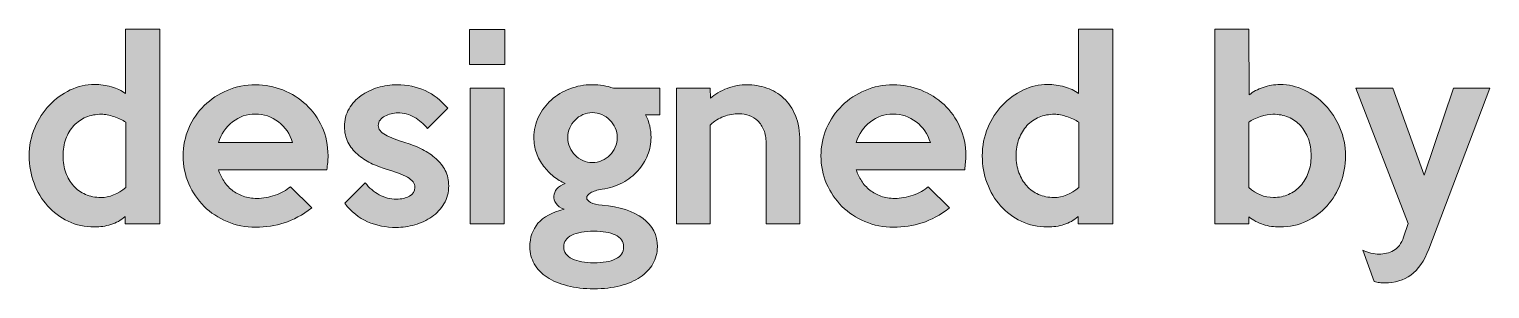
# Model space of a CAD drawing. Header units: inches. Extents: x -842 to 1422, y 2 to 295.
# Drawn here: x 818.09 to 849.19, y 123.37 to 128.91 of the extents above; entities that cross this region are included whole.
import ezdxf

# ---------------------------------------------------------------- set-up
doc = ezdxf.new("R2010")
doc.units = ezdxf.units.IN
doc.header["$MEASUREMENT"] = 0
doc.layers.add('Layer 1', color=7, linetype='Continuous')

# ---------------------------------------------------------------- blocks, each defined once
blk = doc.blocks.new('block 9')
at = {"layer": 'Layer 1', "true_color": 0xffffff}
h = blk.add_hatch(color=7, dxfattribs=at)
h.dxf.hatch_style = 2
edge = h.paths.add_edge_path()
edge.add_spline(control_points=[(820.865, 124.756), (820.865, 124.756), (820.13, 124.756), (820.13, 124.756), (820.13, 124.756), (820.13, 124.906), (820.13, 124.906), (820.037, 124.829), (819.935, 124.773), (819.825, 124.738), (819.715, 124.703), (819.598, 124.686), (819.475, 124.686), (819.272, 124.686), (819.085, 124.727), (818.915, 124.809), (818.746, 124.89), (818.599, 125), (818.475, 125.139), (818.351, 125.277), (818.256, 125.438), (818.188, 125.621), (818.12, 125.805), (818.085, 125.998), (818.085, 126.201), (818.085, 126.418), (818.124, 126.619), (818.203, 126.804), (818.281, 126.989), (818.386, 127.15), (818.515, 127.286), (818.646, 127.423), (818.794, 127.53), (818.961, 127.609), (819.128, 127.687), (819.299, 127.726), (819.475, 127.726), (819.599, 127.726), (819.719, 127.709), (819.836, 127.676), (819.952, 127.643), (820.052, 127.596), (820.135, 127.536), (820.135, 127.536), (820.135, 128.907), (820.135, 128.907), (820.135, 128.907), (820.866, 128.907), (820.866, 128.907), (820.866, 128.907), (820.866, 124.756), (820.866, 124.756), (820.866, 124.756), (820.865, 124.756), (820.865, 124.756)], knot_values=[0, 0, 0, 0, 1, 1, 1, 2, 2, 2, 3, 3, 3, 4, 4, 4, 5, 5, 5, 6, 6, 6, 7, 7, 7, 8, 8, 8, 9, 9, 9, 10, 10, 10, 11, 11, 11, 12, 12, 12, 13, 13, 13, 14, 14, 14, 15, 15, 15, 16, 16, 16, 17, 17, 17, 18, 18, 18, 18], degree=3, periodic=1)
edge = h.paths.add_edge_path()
edge.add_spline(control_points=[(820.14, 125.531), (820.14, 125.531), (820.14, 126.92), (820.14, 126.92), (820.107, 126.944), (820.068, 126.967), (820.025, 126.988), (819.982, 127.01), (819.936, 127.028), (819.889, 127.043), (819.842, 127.058), (819.796, 127.07), (819.749, 127.078), (819.703, 127.086), (819.661, 127.091), (819.624, 127.091), (819.503, 127.091), (819.394, 127.07), (819.295, 127.028), (819.197, 126.986), (819.11, 126.926), (819.037, 126.848), (818.963, 126.769), (818.906, 126.675), (818.866, 126.565), (818.826, 126.455), (818.806, 126.334), (818.806, 126.2), (818.806, 126.071), (818.826, 125.951), (818.866, 125.843), (818.906, 125.734), (818.962, 125.641), (819.032, 125.563), (819.102, 125.484), (819.187, 125.424), (819.285, 125.38), (819.384, 125.337), (819.492, 125.315), (819.609, 125.315), (819.799, 125.315), (819.976, 125.387), (820.14, 125.531)], knot_values=[0, 0, 0, 0, 1, 1, 1, 2, 2, 2, 3, 3, 3, 4, 4, 4, 5, 5, 5, 6, 6, 6, 7, 7, 7, 8, 8, 8, 9, 9, 9, 10, 10, 10, 11, 11, 11, 12, 12, 12, 13, 13, 13, 14, 14, 14, 14], degree=3, periodic=1)
h = blk.add_hatch(color=7, dxfattribs=at)
h.dxf.hatch_style = 2
h.paths.add_polyline_path([(828.215, 128.151), (827.465, 128.151), (827.465, 128.901), (828.215, 128.901)])
h.paths.add_polyline_path([(828.205, 124.756), (827.475, 124.756), (827.475, 127.651), (828.205, 127.651)])
h = blk.add_hatch(color=7, dxfattribs=at)
h.dxf.hatch_style = 2
edge = h.paths.add_edge_path()
edge.add_spline(control_points=[(841.165, 124.756), (841.165, 124.756), (840.43, 124.756), (840.43, 124.756), (840.43, 124.756), (840.43, 124.906), (840.43, 124.906), (840.336, 124.829), (840.235, 124.773), (840.125, 124.738), (840.015, 124.703), (839.898, 124.686), (839.775, 124.686), (839.571, 124.686), (839.385, 124.727), (839.215, 124.809), (839.045, 124.89), (838.899, 125), (838.775, 125.139), (838.651, 125.277), (838.556, 125.438), (838.487, 125.621), (838.419, 125.805), (838.385, 125.998), (838.385, 126.201), (838.385, 126.418), (838.424, 126.619), (838.502, 126.804), (838.581, 126.989), (838.685, 127.15), (838.815, 127.286), (838.945, 127.423), (839.094, 127.53), (839.26, 127.609), (839.427, 127.687), (839.599, 127.726), (839.775, 127.726), (839.899, 127.726), (840.018, 127.709), (840.135, 127.676), (840.252, 127.643), (840.352, 127.596), (840.436, 127.536), (840.436, 127.536), (840.436, 128.907), (840.436, 128.907), (840.436, 128.907), (841.166, 128.907), (841.166, 128.907), (841.166, 128.907), (841.166, 124.756), (841.166, 124.756), (841.166, 124.756), (841.165, 124.756), (841.165, 124.756)], knot_values=[0, 0, 0, 0, 1, 1, 1, 2, 2, 2, 3, 3, 3, 4, 4, 4, 5, 5, 5, 6, 6, 6, 7, 7, 7, 8, 8, 8, 9, 9, 9, 10, 10, 10, 11, 11, 11, 12, 12, 12, 13, 13, 13, 14, 14, 14, 15, 15, 15, 16, 16, 16, 17, 17, 17, 18, 18, 18, 18], degree=3, periodic=1)
edge = h.paths.add_edge_path()
edge.add_spline(control_points=[(840.44, 125.531), (840.44, 125.531), (840.44, 126.92), (840.44, 126.92), (840.407, 126.944), (840.368, 126.967), (840.325, 126.988), (840.281, 127.01), (840.236, 127.028), (840.189, 127.043), (840.142, 127.058), (840.095, 127.07), (840.049, 127.078), (840.002, 127.086), (839.96, 127.091), (839.924, 127.091), (839.803, 127.091), (839.694, 127.07), (839.595, 127.028), (839.496, 126.986), (839.41, 126.926), (839.337, 126.848), (839.263, 126.769), (839.206, 126.675), (839.166, 126.565), (839.126, 126.455), (839.106, 126.334), (839.106, 126.2), (839.106, 126.071), (839.126, 125.951), (839.166, 125.843), (839.206, 125.734), (839.261, 125.641), (839.332, 125.563), (839.402, 125.484), (839.486, 125.424), (839.585, 125.38), (839.683, 125.337), (839.792, 125.315), (839.909, 125.315), (840.099, 125.315), (840.276, 125.387), (840.44, 125.531)], knot_values=[0, 0, 0, 0, 1, 1, 1, 2, 2, 2, 3, 3, 3, 4, 4, 4, 5, 5, 5, 6, 6, 6, 7, 7, 7, 8, 8, 8, 9, 9, 9, 10, 10, 10, 11, 11, 11, 12, 12, 12, 13, 13, 13, 14, 14, 14, 14], degree=3, periodic=1)
h = blk.add_hatch(color=7, dxfattribs=at)
h.dxf.hatch_style = 2
edge = h.paths.add_edge_path()
edge.add_spline(control_points=[(846.12, 126.201), (846.12, 125.997), (846.085, 125.804), (846.017, 125.621), (845.949, 125.437), (845.852, 125.276), (845.729, 125.138), (845.606, 125), (845.458, 124.89), (845.288, 124.808), (845.118, 124.726), (844.93, 124.686), (844.727, 124.686), (844.6, 124.686), (844.481, 124.703), (844.371, 124.738), (844.261, 124.773), (844.157, 124.829), (844.06, 124.905), (844.06, 124.905), (844.06, 124.755), (844.06, 124.755), (844.06, 124.755), (843.34, 124.755), (843.34, 124.755), (843.34, 124.755), (843.34, 128.905), (843.34, 128.905), (843.34, 128.905), (844.065, 128.905), (844.065, 128.905), (844.065, 128.905), (844.07, 127.505), (844.07, 127.505), (844.153, 127.572), (844.253, 127.626), (844.368, 127.665), (844.482, 127.705), (844.603, 127.725), (844.73, 127.725), (844.907, 127.725), (845.078, 127.686), (845.245, 127.608), (845.412, 127.529), (845.56, 127.422), (845.69, 127.285), (845.82, 127.148), (845.924, 126.988), (846.003, 126.803), (846.082, 126.618), (846.12, 126.417), (846.12, 126.201)], knot_values=[0, 0, 0, 0, 1, 1, 1, 2, 2, 2, 3, 3, 3, 4, 4, 4, 5, 5, 5, 6, 6, 6, 7, 7, 7, 8, 8, 8, 9, 9, 9, 10, 10, 10, 11, 11, 11, 12, 12, 12, 13, 13, 13, 14, 14, 14, 15, 15, 15, 16, 16, 16, 17, 17, 17, 17], degree=3, periodic=1)
edge = h.paths.add_edge_path()
edge.add_spline(control_points=[(845.39, 126.201), (845.39, 126.334), (845.37, 126.456), (845.33, 126.566), (845.29, 126.676), (845.234, 126.77), (845.162, 126.848), (845.089, 126.927), (845.004, 126.987), (844.905, 127.028), (844.807, 127.07), (844.697, 127.091), (844.576, 127.091), (844.499, 127.091), (844.411, 127.075), (844.31, 127.043), (844.21, 127.012), (844.126, 126.971), (844.059, 126.921), (844.059, 126.921), (844.059, 125.531), (844.059, 125.531), (844.217, 125.387), (844.394, 125.316), (844.591, 125.316), (844.705, 125.316), (844.811, 125.338), (844.91, 125.381), (845.009, 125.425), (845.093, 125.485), (845.163, 125.564), (845.234, 125.642), (845.289, 125.735), (845.329, 125.844), (845.37, 125.952), (845.39, 126.071), (845.39, 126.201)], knot_values=[0, 0, 0, 0, 1, 1, 1, 2, 2, 2, 3, 3, 3, 4, 4, 4, 5, 5, 5, 6, 6, 6, 7, 7, 7, 8, 8, 8, 9, 9, 9, 10, 10, 10, 11, 11, 11, 12, 12, 12, 12], degree=3, periodic=1)
h = blk.add_hatch(color=7, dxfattribs=at)
h.dxf.hatch_style = 2
edge = h.paths.add_edge_path()
edge.add_spline(control_points=[(824.45, 126.206), (824.45, 126.159), (824.448, 126.11), (824.443, 126.061), (824.438, 126.011), (824.432, 125.959), (824.425, 125.906), (824.425, 125.906), (822.116, 125.906), (822.116, 125.906), (822.142, 125.823), (822.18, 125.743), (822.228, 125.668), (822.276, 125.593), (822.335, 125.529), (822.405, 125.473), (822.475, 125.418), (822.554, 125.375), (822.642, 125.343), (822.731, 125.312), (822.828, 125.296), (822.935, 125.296), (823.065, 125.296), (823.195, 125.318), (823.325, 125.363), (823.455, 125.408), (823.563, 125.469), (823.65, 125.546), (823.65, 125.546), (824.105, 125.091), (824.105, 125.091), (823.905, 124.941), (823.709, 124.835), (823.517, 124.773), (823.325, 124.712), (823.123, 124.681), (822.91, 124.681), (822.693, 124.681), (822.49, 124.721), (822.302, 124.801), (822.113, 124.881), (821.95, 124.989), (821.812, 125.126), (821.673, 125.263), (821.564, 125.424), (821.484, 125.609), (821.404, 125.794), (821.364, 125.991), (821.364, 126.201), (821.364, 126.411), (821.404, 126.608), (821.484, 126.794), (821.564, 126.978), (821.674, 127.139), (821.814, 127.276), (821.954, 127.413), (822.118, 127.521), (822.304, 127.601), (822.492, 127.681), (822.692, 127.721), (822.904, 127.721), (823.108, 127.721), (823.303, 127.684), (823.489, 127.609), (823.676, 127.534), (823.842, 127.43), (823.985, 127.296), (824.127, 127.163), (824.241, 127.004), (824.324, 126.819), (824.407, 126.633), (824.45, 126.429), (824.45, 126.206)], knot_values=[0, 0, 0, 0, 1, 1, 1, 2, 2, 2, 3, 3, 3, 4, 4, 4, 5, 5, 5, 6, 6, 6, 7, 7, 7, 8, 8, 8, 9, 9, 9, 10, 10, 10, 11, 11, 11, 12, 12, 12, 13, 13, 13, 14, 14, 14, 15, 15, 15, 16, 16, 16, 17, 17, 17, 18, 18, 18, 19, 19, 19, 20, 20, 20, 21, 21, 21, 22, 22, 22, 23, 23, 23, 24, 24, 24, 24], degree=3, periodic=1)
edge = h.paths.add_edge_path()
edge.add_spline(control_points=[(823.695, 126.486), (823.638, 126.669), (823.538, 126.817), (823.393, 126.928), (823.248, 127.04), (823.084, 127.096), (822.9, 127.096), (822.72, 127.096), (822.559, 127.04), (822.415, 126.928), (822.272, 126.816), (822.172, 126.669), (822.116, 126.486), (822.116, 126.486), (823.695, 126.486), (823.695, 126.486)], knot_values=[0, 0, 0, 0, 1, 1, 1, 2, 2, 2, 3, 3, 3, 4, 4, 4, 5, 5, 5, 5], degree=3, periodic=1)
h = blk.add_hatch(color=7, dxfattribs=at)
h.dxf.hatch_style = 2
edge = h.paths.add_edge_path()
edge.add_spline(control_points=[(827.02, 125.565), (827.02, 125.422), (826.987, 125.295), (826.92, 125.183), (826.853, 125.072), (826.766, 124.978), (826.66, 124.903), (826.554, 124.828), (826.432, 124.771), (826.299, 124.733), (826.166, 124.695), (826.034, 124.676), (825.903, 124.676), (825.683, 124.676), (825.48, 124.717), (825.294, 124.798), (825.109, 124.88), (824.946, 125.011), (824.805, 125.191), (824.805, 125.191), (825.24, 125.631), (825.24, 125.631), (825.327, 125.521), (825.427, 125.435), (825.541, 125.373), (825.654, 125.312), (825.776, 125.281), (825.905, 125.281), (826.019, 125.281), (826.113, 125.302), (826.188, 125.343), (826.263, 125.385), (826.3, 125.448), (826.3, 125.531), (826.3, 125.617), (826.247, 125.69), (826.14, 125.748), (826.034, 125.807), (825.884, 125.864), (825.69, 125.921), (825.578, 125.954), (825.467, 125.997), (825.36, 126.048), (825.254, 126.1), (825.159, 126.163), (825.076, 126.238), (824.992, 126.313), (824.925, 126.399), (824.875, 126.496), (824.825, 126.592), (824.8, 126.704), (824.8, 126.83), (824.8, 126.97), (824.833, 127.096), (824.898, 127.208), (824.963, 127.319), (825.048, 127.413), (825.153, 127.488), (825.259, 127.563), (825.378, 127.62), (825.512, 127.66), (825.645, 127.7), (825.781, 127.72), (825.918, 127.72), (826.359, 127.72), (826.72, 127.553), (827, 127.22), (827, 127.22), (826.57, 126.785), (826.57, 126.785), (826.487, 126.888), (826.392, 126.97), (826.285, 127.03), (826.178, 127.09), (826.062, 127.12), (825.935, 127.12), (825.891, 127.12), (825.845, 127.114), (825.797, 127.103), (825.749, 127.091), (825.704, 127.074), (825.662, 127.052), (825.621, 127.031), (825.586, 127.002), (825.56, 126.968), (825.533, 126.932), (825.52, 126.894), (825.52, 126.85), (825.52, 126.773), (825.571, 126.707), (825.673, 126.65), (825.774, 126.593), (825.92, 126.537), (826.11, 126.48), (826.234, 126.444), (826.35, 126.397), (826.46, 126.341), (826.57, 126.284), (826.667, 126.218), (826.75, 126.143), (826.833, 126.068), (826.899, 125.983), (826.947, 125.888), (826.996, 125.794), (827.02, 125.685), (827.02, 125.565)], knot_values=[0, 0, 0, 0, 1, 1, 1, 2, 2, 2, 3, 3, 3, 4, 4, 4, 5, 5, 5, 6, 6, 6, 7, 7, 7, 8, 8, 8, 9, 9, 9, 10, 10, 10, 11, 11, 11, 12, 12, 12, 13, 13, 13, 14, 14, 14, 15, 15, 15, 16, 16, 16, 17, 17, 17, 18, 18, 18, 19, 19, 19, 20, 20, 20, 21, 21, 21, 22, 22, 22, 23, 23, 23, 24, 24, 24, 25, 25, 25, 26, 26, 26, 27, 27, 27, 28, 28, 28, 29, 29, 29, 30, 30, 30, 31, 31, 31, 32, 32, 32, 33, 33, 33, 34, 34, 34, 35, 35, 35, 35], degree=3, periodic=1)
h = blk.add_hatch(color=7, dxfattribs=at)
h.dxf.hatch_style = 2
edge = h.paths.add_edge_path()
edge.add_spline(control_points=[(831.52, 127.076), (831.52, 127.076), (831.215, 127.076), (831.215, 127.076), (831.292, 126.926), (831.33, 126.766), (831.33, 126.596), (831.33, 126.466), (831.306, 126.34), (831.257, 126.219), (831.209, 126.097), (831.14, 125.986), (831.05, 125.886), (830.96, 125.786), (830.851, 125.702), (830.722, 125.631), (830.594, 125.561), (830.45, 125.514), (830.289, 125.491), (830.18, 125.475), (830.097, 125.449), (830.042, 125.414), (829.987, 125.379), (829.96, 125.344), (829.96, 125.309), (829.96, 125.273), (829.987, 125.241), (830.042, 125.211), (830.097, 125.181), (830.18, 125.161), (830.289, 125.151), (830.663, 125.118), (830.952, 125.025), (831.157, 124.871), (831.362, 124.718), (831.465, 124.515), (831.465, 124.261), (831.465, 124.132), (831.433, 124.012), (831.37, 123.901), (831.306, 123.791), (831.216, 123.696), (831.098, 123.616), (830.98, 123.536), (830.839, 123.475), (830.672, 123.431), (830.506, 123.388), (830.32, 123.366), (830.114, 123.366), (829.905, 123.366), (829.717, 123.388), (829.549, 123.431), (829.381, 123.475), (829.238, 123.535), (829.117, 123.614), (828.998, 123.692), (828.907, 123.786), (828.844, 123.897), (828.78, 124.007), (828.749, 124.128), (828.749, 124.261), (828.749, 124.461), (828.806, 124.629), (828.92, 124.764), (829.034, 124.899), (829.221, 125), (829.478, 125.066), (829.398, 125.096), (829.341, 125.137), (829.306, 125.189), (829.272, 125.241), (829.255, 125.293), (829.259, 125.346), (829.262, 125.399), (829.284, 125.451), (829.326, 125.499), (829.367, 125.547), (829.427, 125.585), (829.504, 125.612), (829.416, 125.651), (829.333, 125.703), (829.254, 125.766), (829.175, 125.829), (829.104, 125.903), (829.04, 125.986), (828.977, 126.069), (828.926, 126.163), (828.889, 126.266), (828.852, 126.37), (828.834, 126.479), (828.834, 126.597), (828.834, 126.753), (828.867, 126.899), (828.934, 127.036), (829, 127.173), (829.09, 127.292), (829.204, 127.394), (829.318, 127.496), (829.449, 127.576), (829.599, 127.634), (829.749, 127.692), (829.907, 127.721), (830.074, 127.721), (830.237, 127.721), (830.389, 127.697), (830.529, 127.647), (830.529, 127.647), (831.519, 127.647), (831.519, 127.647), (831.519, 127.647), (831.519, 127.076), (831.519, 127.076), (831.519, 127.076), (831.52, 127.076), (831.52, 127.076)], knot_values=[0, 0, 0, 0, 1, 1, 1, 2, 2, 2, 3, 3, 3, 4, 4, 4, 5, 5, 5, 6, 6, 6, 7, 7, 7, 8, 8, 8, 9, 9, 9, 10, 10, 10, 11, 11, 11, 12, 12, 12, 13, 13, 13, 14, 14, 14, 15, 15, 15, 16, 16, 16, 17, 17, 17, 18, 18, 18, 19, 19, 19, 20, 20, 20, 21, 21, 21, 22, 22, 22, 23, 23, 23, 24, 24, 24, 25, 25, 25, 26, 26, 26, 27, 27, 27, 28, 28, 28, 29, 29, 29, 30, 30, 30, 31, 31, 31, 32, 32, 32, 33, 33, 33, 34, 34, 34, 35, 35, 35, 36, 36, 36, 37, 37, 37, 38, 38, 38, 38], degree=3, periodic=1)
edge = h.paths.add_edge_path()
edge.add_spline(control_points=[(830.746, 124.26), (830.746, 124.377), (830.686, 124.462), (830.568, 124.516), (830.451, 124.569), (830.298, 124.596), (830.113, 124.596), (829.914, 124.596), (829.757, 124.567), (829.642, 124.511), (829.527, 124.454), (829.47, 124.371), (829.47, 124.261), (829.47, 124.148), (829.53, 124.063), (829.65, 124.006), (829.769, 123.949), (829.924, 123.921), (830.113, 123.921), (830.305, 123.921), (830.459, 123.948), (830.573, 124.003), (830.688, 124.058), (830.746, 124.144), (830.746, 124.26)], knot_values=[0, 0, 0, 0, 1, 1, 1, 2, 2, 2, 3, 3, 3, 4, 4, 4, 5, 5, 5, 6, 6, 6, 7, 7, 7, 8, 8, 8, 8], degree=3, periodic=1)
edge = h.paths.add_edge_path()
edge.add_spline(control_points=[(830.61, 126.596), (830.61, 126.669), (830.596, 126.737), (830.568, 126.801), (830.54, 126.864), (830.502, 126.92), (830.454, 126.968), (830.406, 127.017), (830.35, 127.055), (830.285, 127.083), (830.221, 127.111), (830.152, 127.125), (830.08, 127.125), (830.007, 127.125), (829.94, 127.111), (829.877, 127.083), (829.814, 127.055), (829.759, 127.017), (829.711, 126.968), (829.662, 126.92), (829.625, 126.864), (829.597, 126.801), (829.569, 126.737), (829.555, 126.669), (829.555, 126.596), (829.555, 126.522), (829.569, 126.453), (829.597, 126.388), (829.625, 126.323), (829.663, 126.266), (829.711, 126.218), (829.758, 126.17), (829.814, 126.131), (829.877, 126.103), (829.94, 126.075), (830.007, 126.061), (830.08, 126.061), (830.152, 126.061), (830.221, 126.075), (830.285, 126.103), (830.35, 126.131), (830.406, 126.17), (830.454, 126.218), (830.502, 126.267), (830.54, 126.323), (830.568, 126.388), (830.596, 126.453), (830.61, 126.522), (830.61, 126.596)], knot_values=[0, 0, 0, 0, 1, 1, 1, 2, 2, 2, 3, 3, 3, 4, 4, 4, 5, 5, 5, 6, 6, 6, 7, 7, 7, 8, 8, 8, 9, 9, 9, 10, 10, 10, 11, 11, 11, 12, 12, 12, 13, 13, 13, 14, 14, 14, 15, 15, 15, 16, 16, 16, 16], degree=3, periodic=1)
h = blk.add_hatch(color=7, dxfattribs=at)
h.dxf.hatch_style = 2
edge = h.paths.add_edge_path()
edge.add_spline(control_points=[(834.5, 124.756), (834.5, 124.756), (833.78, 124.756), (833.78, 124.756), (833.78, 124.756), (833.78, 126.481), (833.78, 126.481), (833.78, 126.585), (833.764, 126.675), (833.732, 126.753), (833.7, 126.831), (833.658, 126.897), (833.604, 126.948), (833.551, 127), (833.49, 127.039), (833.421, 127.063), (833.353, 127.088), (833.281, 127.101), (833.208, 127.101), (833.097, 127.101), (832.988, 127.081), (832.881, 127.043), (832.774, 127.005), (832.677, 126.944), (832.59, 126.86), (832.59, 126.86), (832.59, 124.756), (832.59, 124.756), (832.59, 124.756), (831.87, 124.756), (831.87, 124.756), (831.87, 124.756), (831.87, 127.646), (831.87, 127.646), (831.87, 127.646), (832.59, 127.646), (832.59, 127.646), (832.59, 127.646), (832.595, 127.431), (832.595, 127.431), (832.638, 127.474), (832.692, 127.514), (832.755, 127.551), (832.819, 127.587), (832.884, 127.618), (832.953, 127.643), (833.021, 127.668), (833.091, 127.688), (833.163, 127.701), (833.234, 127.714), (833.303, 127.721), (833.371, 127.721), (833.517, 127.721), (833.658, 127.698), (833.793, 127.651), (833.928, 127.604), (834.048, 127.533), (834.153, 127.436), (834.258, 127.339), (834.342, 127.214), (834.406, 127.061), (834.469, 126.908), (834.501, 126.726), (834.501, 126.516), (834.501, 126.516), (834.501, 124.756), (834.501, 124.756), (834.501, 124.756), (834.5, 124.756), (834.5, 124.756)], knot_values=[0, 0, 0, 0, 1, 1, 1, 2, 2, 2, 3, 3, 3, 4, 4, 4, 5, 5, 5, 6, 6, 6, 7, 7, 7, 8, 8, 8, 9, 9, 9, 10, 10, 10, 11, 11, 11, 12, 12, 12, 13, 13, 13, 14, 14, 14, 15, 15, 15, 16, 16, 16, 17, 17, 17, 18, 18, 18, 19, 19, 19, 20, 20, 20, 21, 21, 21, 22, 22, 22, 23, 23, 23, 23], degree=3, periodic=1)
h = blk.add_hatch(color=7, dxfattribs=at)
h.dxf.hatch_style = 2
edge = h.paths.add_edge_path()
edge.add_spline(control_points=[(838.035, 126.206), (838.035, 126.159), (838.033, 126.11), (838.028, 126.061), (838.023, 126.011), (838.017, 125.959), (838.01, 125.906), (838.01, 125.906), (835.7, 125.906), (835.7, 125.906), (835.727, 125.823), (835.764, 125.743), (835.813, 125.668), (835.861, 125.593), (835.92, 125.529), (835.99, 125.473), (836.06, 125.418), (836.139, 125.375), (836.227, 125.343), (836.316, 125.312), (836.413, 125.296), (836.52, 125.296), (836.65, 125.296), (836.78, 125.318), (836.91, 125.363), (837.04, 125.408), (837.148, 125.469), (837.235, 125.546), (837.235, 125.546), (837.69, 125.091), (837.69, 125.091), (837.49, 124.941), (837.294, 124.835), (837.102, 124.773), (836.911, 124.712), (836.708, 124.681), (836.495, 124.681), (836.278, 124.681), (836.076, 124.721), (835.887, 124.801), (835.699, 124.881), (835.536, 124.989), (835.397, 125.126), (835.258, 125.263), (835.15, 125.424), (835.069, 125.609), (834.989, 125.794), (834.949, 125.991), (834.949, 126.201), (834.949, 126.411), (834.989, 126.608), (835.069, 126.794), (835.15, 126.978), (835.259, 127.139), (835.399, 127.276), (835.539, 127.413), (835.703, 127.521), (835.89, 127.601), (836.077, 127.681), (836.276, 127.721), (836.49, 127.721), (836.693, 127.721), (836.888, 127.684), (837.074, 127.609), (837.261, 127.534), (837.426, 127.43), (837.57, 127.296), (837.713, 127.163), (837.826, 127.004), (837.909, 126.819), (837.993, 126.633), (838.035, 126.429), (838.035, 126.206)], knot_values=[0, 0, 0, 0, 1, 1, 1, 2, 2, 2, 3, 3, 3, 4, 4, 4, 5, 5, 5, 6, 6, 6, 7, 7, 7, 8, 8, 8, 9, 9, 9, 10, 10, 10, 11, 11, 11, 12, 12, 12, 13, 13, 13, 14, 14, 14, 15, 15, 15, 16, 16, 16, 17, 17, 17, 18, 18, 18, 19, 19, 19, 20, 20, 20, 21, 21, 21, 22, 22, 22, 23, 23, 23, 24, 24, 24, 24], degree=3, periodic=1)
edge = h.paths.add_edge_path()
edge.add_spline(control_points=[(837.28, 126.486), (837.224, 126.669), (837.123, 126.817), (836.978, 126.928), (836.833, 127.04), (836.668, 127.096), (836.485, 127.096), (836.306, 127.096), (836.143, 127.04), (836.001, 126.928), (835.857, 126.817), (835.757, 126.669), (835.7, 126.486), (835.7, 126.486), (837.28, 126.486), (837.28, 126.486)], knot_values=[0, 0, 0, 0, 1, 1, 1, 2, 2, 2, 3, 3, 3, 4, 4, 4, 5, 5, 5, 5], degree=3, periodic=1)
h = blk.add_hatch(color=7, dxfattribs=at)
h.dxf.hatch_style = 2
edge = h.paths.add_edge_path()
edge.add_spline(control_points=[(849.195, 127.651), (849.195, 127.651), (847.895, 124.216), (847.895, 124.216), (847.798, 123.959), (847.671, 123.774), (847.515, 123.661), (847.358, 123.548), (847.171, 123.491), (846.955, 123.491), (846.921, 123.491), (846.885, 123.494), (846.844, 123.499), (846.805, 123.504), (846.766, 123.511), (846.729, 123.521), (846.729, 123.521), (846.489, 124.191), (846.489, 124.191), (846.546, 124.164), (846.604, 124.143), (846.664, 124.128), (846.724, 124.113), (846.781, 124.106), (846.834, 124.106), (846.947, 124.106), (847.051, 124.132), (847.144, 124.183), (847.238, 124.235), (847.31, 124.331), (847.359, 124.471), (847.359, 124.471), (847.459, 124.761), (847.459, 124.761), (847.459, 124.761), (846.344, 127.65), (846.344, 127.65), (846.344, 127.65), (847.129, 127.65), (847.129, 127.65), (847.129, 127.65), (847.794, 125.791), (847.794, 125.791), (847.794, 125.791), (848.419, 127.65), (848.419, 127.65), (848.419, 127.65), (849.195, 127.65), (849.195, 127.65), (849.195, 127.65), (849.195, 127.651), (849.195, 127.651)], knot_values=[0, 0, 0, 0, 1, 1, 1, 2, 2, 2, 3, 3, 3, 4, 4, 4, 5, 5, 5, 6, 6, 6, 7, 7, 7, 8, 8, 8, 9, 9, 9, 10, 10, 10, 11, 11, 11, 12, 12, 12, 13, 13, 13, 14, 14, 14, 15, 15, 15, 16, 16, 16, 17, 17, 17, 17], degree=3, periodic=1)
at = {"layer": 'Layer 1', "lineweight": 0}
for points in [[(828.215, 128.151), (827.465, 128.151), (827.465, 128.901), (828.215, 128.901), (828.215, 128.151)], [(828.205, 124.756), (827.475, 124.756), (827.475, 127.651), (828.205, 127.651), (828.205, 124.756)]]:
    blk.add_lwpolyline(points, dxfattribs=at)
for points, knots in [([(820.865, 124.756), (820.865, 124.756), (820.13, 124.756), (820.13, 124.756), (820.13, 124.756), (820.13, 124.906), (820.13, 124.906), (820.037, 124.829), (819.935, 124.773), (819.825, 124.738), (819.715, 124.703), (819.598, 124.686), (819.475, 124.686), (819.272, 124.686), (819.085, 124.727), (818.915, 124.809), (818.746, 124.89), (818.599, 125), (818.475, 125.139), (818.351, 125.277), (818.256, 125.438), (818.188, 125.621), (818.12, 125.805), (818.085, 125.998), (818.085, 126.201), (818.085, 126.418), (818.124, 126.619), (818.203, 126.804), (818.281, 126.989), (818.386, 127.15), (818.515, 127.286), (818.646, 127.423), (818.794, 127.53), (818.961, 127.609), (819.128, 127.687), (819.299, 127.726), (819.475, 127.726), (819.599, 127.726), (819.719, 127.709), (819.836, 127.676), (819.952, 127.643), (820.052, 127.596), (820.135, 127.536), (820.135, 127.536), (820.135, 128.907), (820.135, 128.907), (820.135, 128.907), (820.866, 128.907), (820.866, 128.907), (820.866, 128.907), (820.866, 124.756), (820.866, 124.756), (820.866, 124.756), (820.865, 124.756), (820.865, 124.756)], [0, 0, 0, 0, 1, 1, 1, 2, 2, 2, 3, 3, 3, 4, 4, 4, 5, 5, 5, 6, 6, 6, 7, 7, 7, 8, 8, 8, 9, 9, 9, 10, 10, 10, 11, 11, 11, 12, 12, 12, 13, 13, 13, 14, 14, 14, 15, 15, 15, 16, 16, 16, 17, 17, 17, 18, 18, 18, 18]), ([(841.165, 124.756), (841.165, 124.756), (840.43, 124.756), (840.43, 124.756), (840.43, 124.756), (840.43, 124.906), (840.43, 124.906), (840.336, 124.829), (840.235, 124.773), (840.125, 124.738), (840.015, 124.703), (839.898, 124.686), (839.775, 124.686), (839.571, 124.686), (839.385, 124.727), (839.215, 124.809), (839.045, 124.89), (838.899, 125), (838.775, 125.139), (838.651, 125.277), (838.556, 125.438), (838.487, 125.621), (838.419, 125.805), (838.385, 125.998), (838.385, 126.201), (838.385, 126.418), (838.424, 126.619), (838.502, 126.804), (838.581, 126.989), (838.685, 127.15), (838.815, 127.286), (838.945, 127.423), (839.094, 127.53), (839.26, 127.609), (839.427, 127.687), (839.599, 127.726), (839.775, 127.726), (839.899, 127.726), (840.018, 127.709), (840.135, 127.676), (840.252, 127.643), (840.352, 127.596), (840.436, 127.536), (840.436, 127.536), (840.436, 128.907), (840.436, 128.907), (840.436, 128.907), (841.166, 128.907), (841.166, 128.907), (841.166, 128.907), (841.166, 124.756), (841.166, 124.756), (841.166, 124.756), (841.165, 124.756), (841.165, 124.756)], [0, 0, 0, 0, 1, 1, 1, 2, 2, 2, 3, 3, 3, 4, 4, 4, 5, 5, 5, 6, 6, 6, 7, 7, 7, 8, 8, 8, 9, 9, 9, 10, 10, 10, 11, 11, 11, 12, 12, 12, 13, 13, 13, 14, 14, 14, 15, 15, 15, 16, 16, 16, 17, 17, 17, 18, 18, 18, 18]), ([(846.12, 126.201), (846.12, 125.997), (846.085, 125.804), (846.017, 125.621), (845.949, 125.437), (845.852, 125.276), (845.729, 125.138), (845.606, 125), (845.458, 124.89), (845.288, 124.808), (845.118, 124.726), (844.93, 124.686), (844.727, 124.686), (844.6, 124.686), (844.481, 124.703), (844.371, 124.738), (844.261, 124.773), (844.157, 124.829), (844.06, 124.905), (844.06, 124.905), (844.06, 124.755), (844.06, 124.755), (844.06, 124.755), (843.34, 124.755), (843.34, 124.755), (843.34, 124.755), (843.34, 128.905), (843.34, 128.905), (843.34, 128.905), (844.065, 128.905), (844.065, 128.905), (844.065, 128.905), (844.07, 127.505), (844.07, 127.505), (844.153, 127.572), (844.253, 127.626), (844.368, 127.665), (844.482, 127.705), (844.603, 127.725), (844.73, 127.725), (844.907, 127.725), (845.078, 127.686), (845.245, 127.608), (845.412, 127.529), (845.56, 127.422), (845.69, 127.285), (845.82, 127.148), (845.924, 126.988), (846.003, 126.803), (846.082, 126.618), (846.12, 126.417), (846.12, 126.201)], [0, 0, 0, 0, 1, 1, 1, 2, 2, 2, 3, 3, 3, 4, 4, 4, 5, 5, 5, 6, 6, 6, 7, 7, 7, 8, 8, 8, 9, 9, 9, 10, 10, 10, 11, 11, 11, 12, 12, 12, 13, 13, 13, 14, 14, 14, 15, 15, 15, 16, 16, 16, 17, 17, 17, 17]), ([(824.45, 126.206), (824.45, 126.159), (824.448, 126.11), (824.443, 126.061), (824.438, 126.011), (824.432, 125.959), (824.425, 125.906), (824.425, 125.906), (822.116, 125.906), (822.116, 125.906), (822.142, 125.823), (822.18, 125.743), (822.228, 125.668), (822.276, 125.593), (822.335, 125.529), (822.405, 125.473), (822.475, 125.418), (822.554, 125.375), (822.642, 125.343), (822.731, 125.312), (822.828, 125.296), (822.935, 125.296), (823.065, 125.296), (823.195, 125.318), (823.325, 125.363), (823.455, 125.408), (823.563, 125.469), (823.65, 125.546), (823.65, 125.546), (824.105, 125.091), (824.105, 125.091), (823.905, 124.941), (823.709, 124.835), (823.517, 124.773), (823.325, 124.712), (823.123, 124.681), (822.91, 124.681), (822.693, 124.681), (822.49, 124.721), (822.302, 124.801), (822.113, 124.881), (821.95, 124.989), (821.812, 125.126), (821.673, 125.263), (821.564, 125.424), (821.484, 125.609), (821.404, 125.794), (821.364, 125.991), (821.364, 126.201), (821.364, 126.411), (821.404, 126.608), (821.484, 126.794), (821.564, 126.978), (821.674, 127.139), (821.814, 127.276), (821.954, 127.413), (822.118, 127.521), (822.304, 127.601), (822.492, 127.681), (822.692, 127.721), (822.904, 127.721), (823.108, 127.721), (823.303, 127.684), (823.489, 127.609), (823.676, 127.534), (823.842, 127.43), (823.985, 127.296), (824.127, 127.163), (824.241, 127.004), (824.324, 126.819), (824.407, 126.633), (824.45, 126.429), (824.45, 126.206)], [0, 0, 0, 0, 1, 1, 1, 2, 2, 2, 3, 3, 3, 4, 4, 4, 5, 5, 5, 6, 6, 6, 7, 7, 7, 8, 8, 8, 9, 9, 9, 10, 10, 10, 11, 11, 11, 12, 12, 12, 13, 13, 13, 14, 14, 14, 15, 15, 15, 16, 16, 16, 17, 17, 17, 18, 18, 18, 19, 19, 19, 20, 20, 20, 21, 21, 21, 22, 22, 22, 23, 23, 23, 24, 24, 24, 24]), ([(827.02, 125.565), (827.02, 125.422), (826.987, 125.295), (826.92, 125.183), (826.853, 125.072), (826.766, 124.978), (826.66, 124.903), (826.554, 124.828), (826.432, 124.771), (826.299, 124.733), (826.166, 124.695), (826.034, 124.676), (825.903, 124.676), (825.683, 124.676), (825.48, 124.717), (825.294, 124.798), (825.109, 124.88), (824.946, 125.011), (824.805, 125.191), (824.805, 125.191), (825.24, 125.631), (825.24, 125.631), (825.327, 125.521), (825.427, 125.435), (825.541, 125.373), (825.654, 125.312), (825.776, 125.281), (825.905, 125.281), (826.019, 125.281), (826.113, 125.302), (826.188, 125.343), (826.263, 125.385), (826.3, 125.448), (826.3, 125.531), (826.3, 125.617), (826.247, 125.69), (826.14, 125.748), (826.034, 125.807), (825.884, 125.864), (825.69, 125.921), (825.578, 125.954), (825.467, 125.997), (825.36, 126.048), (825.254, 126.1), (825.159, 126.163), (825.076, 126.238), (824.992, 126.313), (824.925, 126.399), (824.875, 126.496), (824.825, 126.592), (824.8, 126.704), (824.8, 126.83), (824.8, 126.97), (824.833, 127.096), (824.898, 127.208), (824.963, 127.319), (825.048, 127.413), (825.153, 127.488), (825.259, 127.563), (825.378, 127.62), (825.512, 127.66), (825.645, 127.7), (825.781, 127.72), (825.918, 127.72), (826.359, 127.72), (826.72, 127.553), (827, 127.22), (827, 127.22), (826.57, 126.785), (826.57, 126.785), (826.487, 126.888), (826.392, 126.97), (826.285, 127.03), (826.178, 127.09), (826.062, 127.12), (825.935, 127.12), (825.891, 127.12), (825.845, 127.114), (825.797, 127.103), (825.749, 127.091), (825.704, 127.074), (825.662, 127.052), (825.621, 127.031), (825.586, 127.002), (825.56, 126.968), (825.533, 126.932), (825.52, 126.894), (825.52, 126.85), (825.52, 126.773), (825.571, 126.707), (825.673, 126.65), (825.774, 126.593), (825.92, 126.537), (826.11, 126.48), (826.234, 126.444), (826.35, 126.397), (826.46, 126.341), (826.57, 126.284), (826.667, 126.218), (826.75, 126.143), (826.833, 126.068), (826.899, 125.983), (826.947, 125.888), (826.996, 125.794), (827.02, 125.685), (827.02, 125.565)], [0, 0, 0, 0, 1, 1, 1, 2, 2, 2, 3, 3, 3, 4, 4, 4, 5, 5, 5, 6, 6, 6, 7, 7, 7, 8, 8, 8, 9, 9, 9, 10, 10, 10, 11, 11, 11, 12, 12, 12, 13, 13, 13, 14, 14, 14, 15, 15, 15, 16, 16, 16, 17, 17, 17, 18, 18, 18, 19, 19, 19, 20, 20, 20, 21, 21, 21, 22, 22, 22, 23, 23, 23, 24, 24, 24, 25, 25, 25, 26, 26, 26, 27, 27, 27, 28, 28, 28, 29, 29, 29, 30, 30, 30, 31, 31, 31, 32, 32, 32, 33, 33, 33, 34, 34, 34, 35, 35, 35, 35]), ([(831.52, 127.076), (831.52, 127.076), (831.215, 127.076), (831.215, 127.076), (831.292, 126.926), (831.33, 126.766), (831.33, 126.596), (831.33, 126.466), (831.306, 126.34), (831.257, 126.219), (831.209, 126.097), (831.14, 125.986), (831.05, 125.886), (830.96, 125.786), (830.851, 125.702), (830.722, 125.631), (830.594, 125.561), (830.45, 125.514), (830.289, 125.491), (830.18, 125.475), (830.097, 125.449), (830.042, 125.414), (829.987, 125.379), (829.96, 125.344), (829.96, 125.309), (829.96, 125.273), (829.987, 125.241), (830.042, 125.211), (830.097, 125.181), (830.18, 125.161), (830.289, 125.151), (830.663, 125.118), (830.952, 125.025), (831.157, 124.871), (831.362, 124.718), (831.465, 124.515), (831.465, 124.261), (831.465, 124.132), (831.433, 124.012), (831.37, 123.901), (831.306, 123.791), (831.216, 123.696), (831.098, 123.616), (830.98, 123.536), (830.839, 123.475), (830.672, 123.431), (830.506, 123.388), (830.32, 123.366), (830.114, 123.366), (829.905, 123.366), (829.717, 123.388), (829.549, 123.431), (829.381, 123.475), (829.238, 123.535), (829.117, 123.614), (828.998, 123.692), (828.907, 123.786), (828.844, 123.897), (828.78, 124.007), (828.749, 124.128), (828.749, 124.261), (828.749, 124.461), (828.806, 124.629), (828.92, 124.764), (829.034, 124.899), (829.221, 125), (829.478, 125.066), (829.398, 125.096), (829.341, 125.137), (829.306, 125.189), (829.272, 125.241), (829.255, 125.293), (829.259, 125.346), (829.262, 125.399), (829.284, 125.451), (829.326, 125.499), (829.367, 125.547), (829.427, 125.585), (829.504, 125.612), (829.416, 125.651), (829.333, 125.703), (829.254, 125.766), (829.175, 125.829), (829.104, 125.903), (829.04, 125.986), (828.977, 126.069), (828.926, 126.163), (828.889, 126.266), (828.852, 126.37), (828.834, 126.479), (828.834, 126.597), (828.834, 126.753), (828.867, 126.899), (828.934, 127.036), (829, 127.173), (829.09, 127.292), (829.204, 127.394), (829.318, 127.496), (829.449, 127.576), (829.599, 127.634), (829.749, 127.692), (829.907, 127.721), (830.074, 127.721), (830.237, 127.721), (830.389, 127.697), (830.529, 127.647), (830.529, 127.647), (831.519, 127.647), (831.519, 127.647), (831.519, 127.647), (831.519, 127.076), (831.519, 127.076), (831.519, 127.076), (831.52, 127.076), (831.52, 127.076)], [0, 0, 0, 0, 1, 1, 1, 2, 2, 2, 3, 3, 3, 4, 4, 4, 5, 5, 5, 6, 6, 6, 7, 7, 7, 8, 8, 8, 9, 9, 9, 10, 10, 10, 11, 11, 11, 12, 12, 12, 13, 13, 13, 14, 14, 14, 15, 15, 15, 16, 16, 16, 17, 17, 17, 18, 18, 18, 19, 19, 19, 20, 20, 20, 21, 21, 21, 22, 22, 22, 23, 23, 23, 24, 24, 24, 25, 25, 25, 26, 26, 26, 27, 27, 27, 28, 28, 28, 29, 29, 29, 30, 30, 30, 31, 31, 31, 32, 32, 32, 33, 33, 33, 34, 34, 34, 35, 35, 35, 36, 36, 36, 37, 37, 37, 38, 38, 38, 38]), ([(834.5, 124.756), (834.5, 124.756), (833.78, 124.756), (833.78, 124.756), (833.78, 124.756), (833.78, 126.481), (833.78, 126.481), (833.78, 126.585), (833.764, 126.675), (833.732, 126.753), (833.7, 126.831), (833.658, 126.897), (833.604, 126.948), (833.551, 127), (833.49, 127.039), (833.421, 127.063), (833.353, 127.088), (833.281, 127.101), (833.208, 127.101), (833.097, 127.101), (832.988, 127.081), (832.881, 127.043), (832.774, 127.005), (832.677, 126.944), (832.59, 126.86), (832.59, 126.86), (832.59, 124.756), (832.59, 124.756), (832.59, 124.756), (831.87, 124.756), (831.87, 124.756), (831.87, 124.756), (831.87, 127.646), (831.87, 127.646), (831.87, 127.646), (832.59, 127.646), (832.59, 127.646), (832.59, 127.646), (832.595, 127.431), (832.595, 127.431), (832.638, 127.474), (832.692, 127.514), (832.755, 127.551), (832.819, 127.587), (832.884, 127.618), (832.953, 127.643), (833.021, 127.668), (833.091, 127.688), (833.163, 127.701), (833.234, 127.714), (833.303, 127.721), (833.371, 127.721), (833.517, 127.721), (833.658, 127.698), (833.793, 127.651), (833.928, 127.604), (834.048, 127.533), (834.153, 127.436), (834.258, 127.339), (834.342, 127.214), (834.406, 127.061), (834.469, 126.908), (834.501, 126.726), (834.501, 126.516), (834.501, 126.516), (834.501, 124.756), (834.501, 124.756), (834.501, 124.756), (834.5, 124.756), (834.5, 124.756)], [0, 0, 0, 0, 1, 1, 1, 2, 2, 2, 3, 3, 3, 4, 4, 4, 5, 5, 5, 6, 6, 6, 7, 7, 7, 8, 8, 8, 9, 9, 9, 10, 10, 10, 11, 11, 11, 12, 12, 12, 13, 13, 13, 14, 14, 14, 15, 15, 15, 16, 16, 16, 17, 17, 17, 18, 18, 18, 19, 19, 19, 20, 20, 20, 21, 21, 21, 22, 22, 22, 23, 23, 23, 23]), ([(838.035, 126.206), (838.035, 126.159), (838.033, 126.11), (838.028, 126.061), (838.023, 126.011), (838.017, 125.959), (838.01, 125.906), (838.01, 125.906), (835.7, 125.906), (835.7, 125.906), (835.727, 125.823), (835.764, 125.743), (835.813, 125.668), (835.861, 125.593), (835.92, 125.529), (835.99, 125.473), (836.06, 125.418), (836.139, 125.375), (836.227, 125.343), (836.316, 125.312), (836.413, 125.296), (836.52, 125.296), (836.65, 125.296), (836.78, 125.318), (836.91, 125.363), (837.04, 125.408), (837.148, 125.469), (837.235, 125.546), (837.235, 125.546), (837.69, 125.091), (837.69, 125.091), (837.49, 124.941), (837.294, 124.835), (837.102, 124.773), (836.911, 124.712), (836.708, 124.681), (836.495, 124.681), (836.278, 124.681), (836.076, 124.721), (835.887, 124.801), (835.699, 124.881), (835.536, 124.989), (835.397, 125.126), (835.258, 125.263), (835.15, 125.424), (835.069, 125.609), (834.989, 125.794), (834.949, 125.991), (834.949, 126.201), (834.949, 126.411), (834.989, 126.608), (835.069, 126.794), (835.15, 126.978), (835.259, 127.139), (835.399, 127.276), (835.539, 127.413), (835.703, 127.521), (835.89, 127.601), (836.077, 127.681), (836.276, 127.721), (836.49, 127.721), (836.693, 127.721), (836.888, 127.684), (837.074, 127.609), (837.261, 127.534), (837.426, 127.43), (837.57, 127.296), (837.713, 127.163), (837.826, 127.004), (837.909, 126.819), (837.993, 126.633), (838.035, 126.429), (838.035, 126.206)], [0, 0, 0, 0, 1, 1, 1, 2, 2, 2, 3, 3, 3, 4, 4, 4, 5, 5, 5, 6, 6, 6, 7, 7, 7, 8, 8, 8, 9, 9, 9, 10, 10, 10, 11, 11, 11, 12, 12, 12, 13, 13, 13, 14, 14, 14, 15, 15, 15, 16, 16, 16, 17, 17, 17, 18, 18, 18, 19, 19, 19, 20, 20, 20, 21, 21, 21, 22, 22, 22, 23, 23, 23, 24, 24, 24, 24]), ([(849.195, 127.651), (849.195, 127.651), (847.895, 124.216), (847.895, 124.216), (847.798, 123.959), (847.671, 123.774), (847.515, 123.661), (847.358, 123.548), (847.171, 123.491), (846.955, 123.491), (846.921, 123.491), (846.885, 123.494), (846.844, 123.499), (846.805, 123.504), (846.766, 123.511), (846.729, 123.521), (846.729, 123.521), (846.489, 124.191), (846.489, 124.191), (846.546, 124.164), (846.604, 124.143), (846.664, 124.128), (846.724, 124.113), (846.781, 124.106), (846.834, 124.106), (846.947, 124.106), (847.051, 124.132), (847.144, 124.183), (847.238, 124.235), (847.31, 124.331), (847.359, 124.471), (847.359, 124.471), (847.459, 124.761), (847.459, 124.761), (847.459, 124.761), (846.344, 127.65), (846.344, 127.65), (846.344, 127.65), (847.129, 127.65), (847.129, 127.65), (847.129, 127.65), (847.794, 125.791), (847.794, 125.791), (847.794, 125.791), (848.419, 127.65), (848.419, 127.65), (848.419, 127.65), (849.195, 127.65), (849.195, 127.65), (849.195, 127.65), (849.195, 127.651), (849.195, 127.651)], [0, 0, 0, 0, 1, 1, 1, 2, 2, 2, 3, 3, 3, 4, 4, 4, 5, 5, 5, 6, 6, 6, 7, 7, 7, 8, 8, 8, 9, 9, 9, 10, 10, 10, 11, 11, 11, 12, 12, 12, 13, 13, 13, 14, 14, 14, 15, 15, 15, 16, 16, 16, 17, 17, 17, 17]), ([(820.14, 125.531), (820.14, 125.531), (820.14, 126.92), (820.14, 126.92), (820.107, 126.944), (820.068, 126.967), (820.025, 126.988), (819.982, 127.01), (819.936, 127.028), (819.889, 127.043), (819.842, 127.058), (819.796, 127.07), (819.749, 127.078), (819.703, 127.086), (819.661, 127.091), (819.624, 127.091), (819.503, 127.091), (819.394, 127.07), (819.295, 127.028), (819.197, 126.986), (819.11, 126.926), (819.037, 126.848), (818.963, 126.769), (818.906, 126.675), (818.866, 126.565), (818.826, 126.455), (818.806, 126.334), (818.806, 126.2), (818.806, 126.071), (818.826, 125.951), (818.866, 125.843), (818.906, 125.734), (818.962, 125.641), (819.032, 125.563), (819.102, 125.484), (819.187, 125.424), (819.285, 125.38), (819.384, 125.337), (819.492, 125.315), (819.609, 125.315), (819.799, 125.315), (819.976, 125.387), (820.14, 125.531)], [0, 0, 0, 0, 1, 1, 1, 2, 2, 2, 3, 3, 3, 4, 4, 4, 5, 5, 5, 6, 6, 6, 7, 7, 7, 8, 8, 8, 9, 9, 9, 10, 10, 10, 11, 11, 11, 12, 12, 12, 13, 13, 13, 14, 14, 14, 14]), ([(823.695, 126.486), (823.638, 126.669), (823.538, 126.817), (823.393, 126.928), (823.248, 127.04), (823.084, 127.096), (822.9, 127.096), (822.72, 127.096), (822.559, 127.04), (822.415, 126.928), (822.272, 126.816), (822.172, 126.669), (822.116, 126.486), (822.116, 126.486), (823.695, 126.486), (823.695, 126.486)], [0, 0, 0, 0, 1, 1, 1, 2, 2, 2, 3, 3, 3, 4, 4, 4, 5, 5, 5, 5]), ([(830.61, 126.596), (830.61, 126.669), (830.596, 126.737), (830.568, 126.801), (830.54, 126.864), (830.502, 126.92), (830.454, 126.968), (830.406, 127.017), (830.35, 127.055), (830.285, 127.083), (830.221, 127.111), (830.152, 127.125), (830.08, 127.125), (830.007, 127.125), (829.94, 127.111), (829.877, 127.083), (829.814, 127.055), (829.759, 127.017), (829.711, 126.968), (829.662, 126.92), (829.625, 126.864), (829.597, 126.801), (829.569, 126.737), (829.555, 126.669), (829.555, 126.596), (829.555, 126.522), (829.569, 126.453), (829.597, 126.388), (829.625, 126.323), (829.663, 126.266), (829.711, 126.218), (829.758, 126.17), (829.814, 126.131), (829.877, 126.103), (829.94, 126.075), (830.007, 126.061), (830.08, 126.061), (830.152, 126.061), (830.221, 126.075), (830.285, 126.103), (830.35, 126.131), (830.406, 126.17), (830.454, 126.218), (830.502, 126.267), (830.54, 126.323), (830.568, 126.388), (830.596, 126.453), (830.61, 126.522), (830.61, 126.596)], [0, 0, 0, 0, 1, 1, 1, 2, 2, 2, 3, 3, 3, 4, 4, 4, 5, 5, 5, 6, 6, 6, 7, 7, 7, 8, 8, 8, 9, 9, 9, 10, 10, 10, 11, 11, 11, 12, 12, 12, 13, 13, 13, 14, 14, 14, 15, 15, 15, 16, 16, 16, 16]), ([(837.28, 126.486), (837.224, 126.669), (837.123, 126.817), (836.978, 126.928), (836.833, 127.04), (836.668, 127.096), (836.485, 127.096), (836.306, 127.096), (836.143, 127.04), (836.001, 126.928), (835.857, 126.817), (835.757, 126.669), (835.7, 126.486), (835.7, 126.486), (837.28, 126.486), (837.28, 126.486)], [0, 0, 0, 0, 1, 1, 1, 2, 2, 2, 3, 3, 3, 4, 4, 4, 5, 5, 5, 5]), ([(840.44, 125.531), (840.44, 125.531), (840.44, 126.92), (840.44, 126.92), (840.407, 126.944), (840.368, 126.967), (840.325, 126.988), (840.281, 127.01), (840.236, 127.028), (840.189, 127.043), (840.142, 127.058), (840.095, 127.07), (840.049, 127.078), (840.002, 127.086), (839.96, 127.091), (839.924, 127.091), (839.803, 127.091), (839.694, 127.07), (839.595, 127.028), (839.496, 126.986), (839.41, 126.926), (839.337, 126.848), (839.263, 126.769), (839.206, 126.675), (839.166, 126.565), (839.126, 126.455), (839.106, 126.334), (839.106, 126.2), (839.106, 126.071), (839.126, 125.951), (839.166, 125.843), (839.206, 125.734), (839.261, 125.641), (839.332, 125.563), (839.402, 125.484), (839.486, 125.424), (839.585, 125.38), (839.683, 125.337), (839.792, 125.315), (839.909, 125.315), (840.099, 125.315), (840.276, 125.387), (840.44, 125.531)], [0, 0, 0, 0, 1, 1, 1, 2, 2, 2, 3, 3, 3, 4, 4, 4, 5, 5, 5, 6, 6, 6, 7, 7, 7, 8, 8, 8, 9, 9, 9, 10, 10, 10, 11, 11, 11, 12, 12, 12, 13, 13, 13, 14, 14, 14, 14]), ([(845.39, 126.201), (845.39, 126.334), (845.37, 126.456), (845.33, 126.566), (845.29, 126.676), (845.234, 126.77), (845.162, 126.848), (845.089, 126.927), (845.004, 126.987), (844.905, 127.028), (844.807, 127.07), (844.697, 127.091), (844.576, 127.091), (844.499, 127.091), (844.411, 127.075), (844.31, 127.043), (844.21, 127.012), (844.126, 126.971), (844.059, 126.921), (844.059, 126.921), (844.059, 125.531), (844.059, 125.531), (844.217, 125.387), (844.394, 125.316), (844.591, 125.316), (844.705, 125.316), (844.811, 125.338), (844.91, 125.381), (845.009, 125.425), (845.093, 125.485), (845.163, 125.564), (845.234, 125.642), (845.289, 125.735), (845.329, 125.844), (845.37, 125.952), (845.39, 126.071), (845.39, 126.201)], [0, 0, 0, 0, 1, 1, 1, 2, 2, 2, 3, 3, 3, 4, 4, 4, 5, 5, 5, 6, 6, 6, 7, 7, 7, 8, 8, 8, 9, 9, 9, 10, 10, 10, 11, 11, 11, 12, 12, 12, 12]), ([(830.746, 124.26), (830.746, 124.377), (830.686, 124.462), (830.568, 124.516), (830.451, 124.569), (830.298, 124.596), (830.113, 124.596), (829.914, 124.596), (829.757, 124.567), (829.642, 124.511), (829.527, 124.454), (829.47, 124.371), (829.47, 124.261), (829.47, 124.148), (829.53, 124.063), (829.65, 124.006), (829.769, 123.949), (829.924, 123.921), (830.113, 123.921), (830.305, 123.921), (830.459, 123.948), (830.573, 124.003), (830.688, 124.058), (830.746, 124.144), (830.746, 124.26)], [0, 0, 0, 0, 1, 1, 1, 2, 2, 2, 3, 3, 3, 4, 4, 4, 5, 5, 5, 6, 6, 6, 7, 7, 7, 8, 8, 8, 8])]:
    blk.add_open_spline(points, degree=3, knots=knots, dxfattribs=at)
blk = doc.blocks.new('block 6')
at = {"layer": 'Layer 1'}
blk.add_blockref('block 9', (0, 0), dxfattribs=at)
blk = doc.blocks.new('block 3')
at = {"layer": 'Layer 1'}
blk.add_blockref('block 6', (0, 0), dxfattribs=at)

msp = doc.modelspace()

# ---------------------------------------------------------------- block references
at = {"layer": 'Layer 1'}
msp.add_blockref('block 3', (0, 0), dxfattribs=at)

doc.saveas('drawing.dxf')
